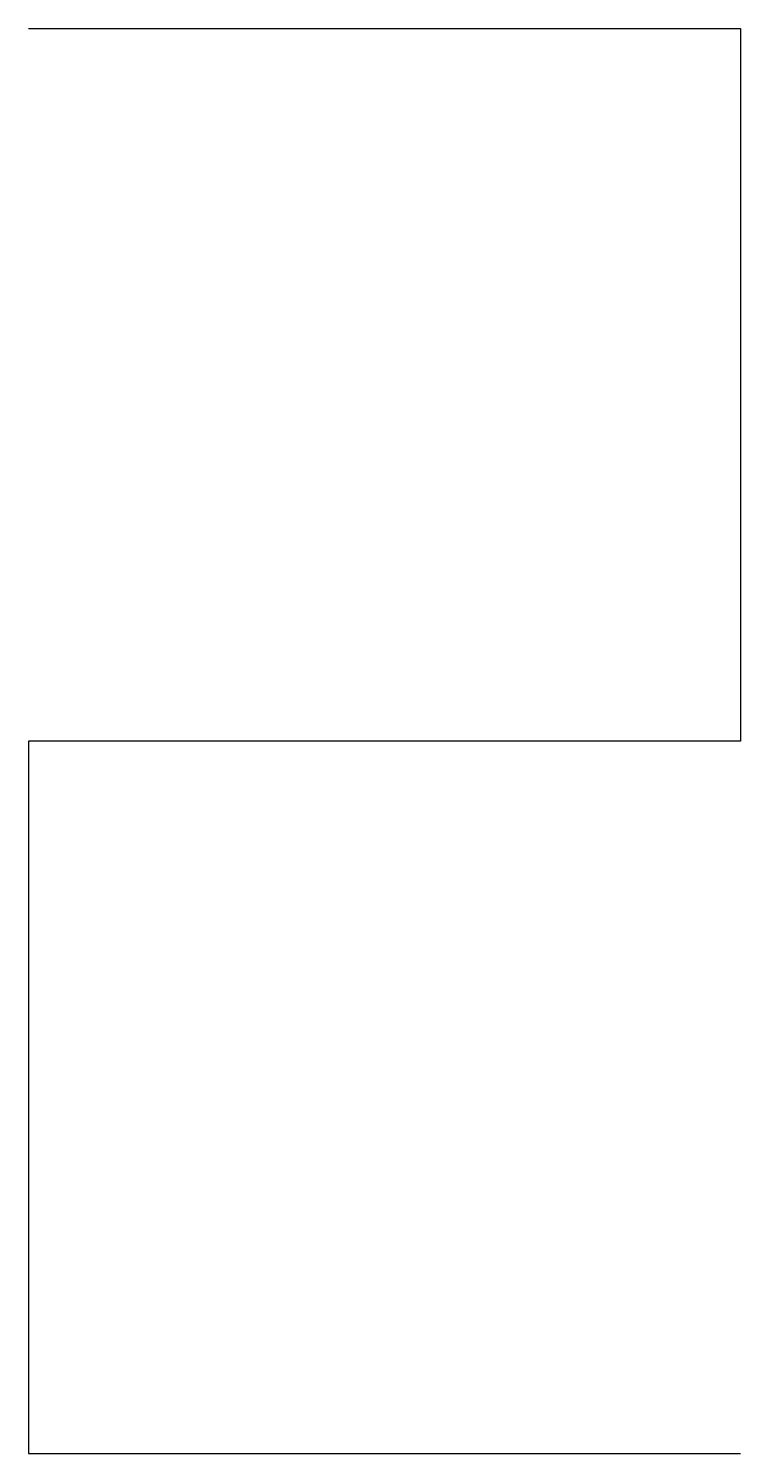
# Model space of a CAD drawing. Header units: millimetres. Extents: x -10 to 0, y -10 to 10.
import ezdxf

# ---------------------------------------------------------------- set-up
doc = ezdxf.new("R2010")
doc.units = ezdxf.units.MM
doc.layers.get('0').update_dxf_attribs({"lineweight": 25})

msp = doc.modelspace()

# ---------------------------------------------------------------- linework, layer by layer
for p, q in [((-10, 10), (0, 10)), ((0, 10), (0, 0)), ((0, 0), (-10, 0)), ((-10, 0), (-10, -10)), ((-10, -10), (0, -10))]:
    msp.add_line(p, q)

doc.saveas('drawing.dxf')
